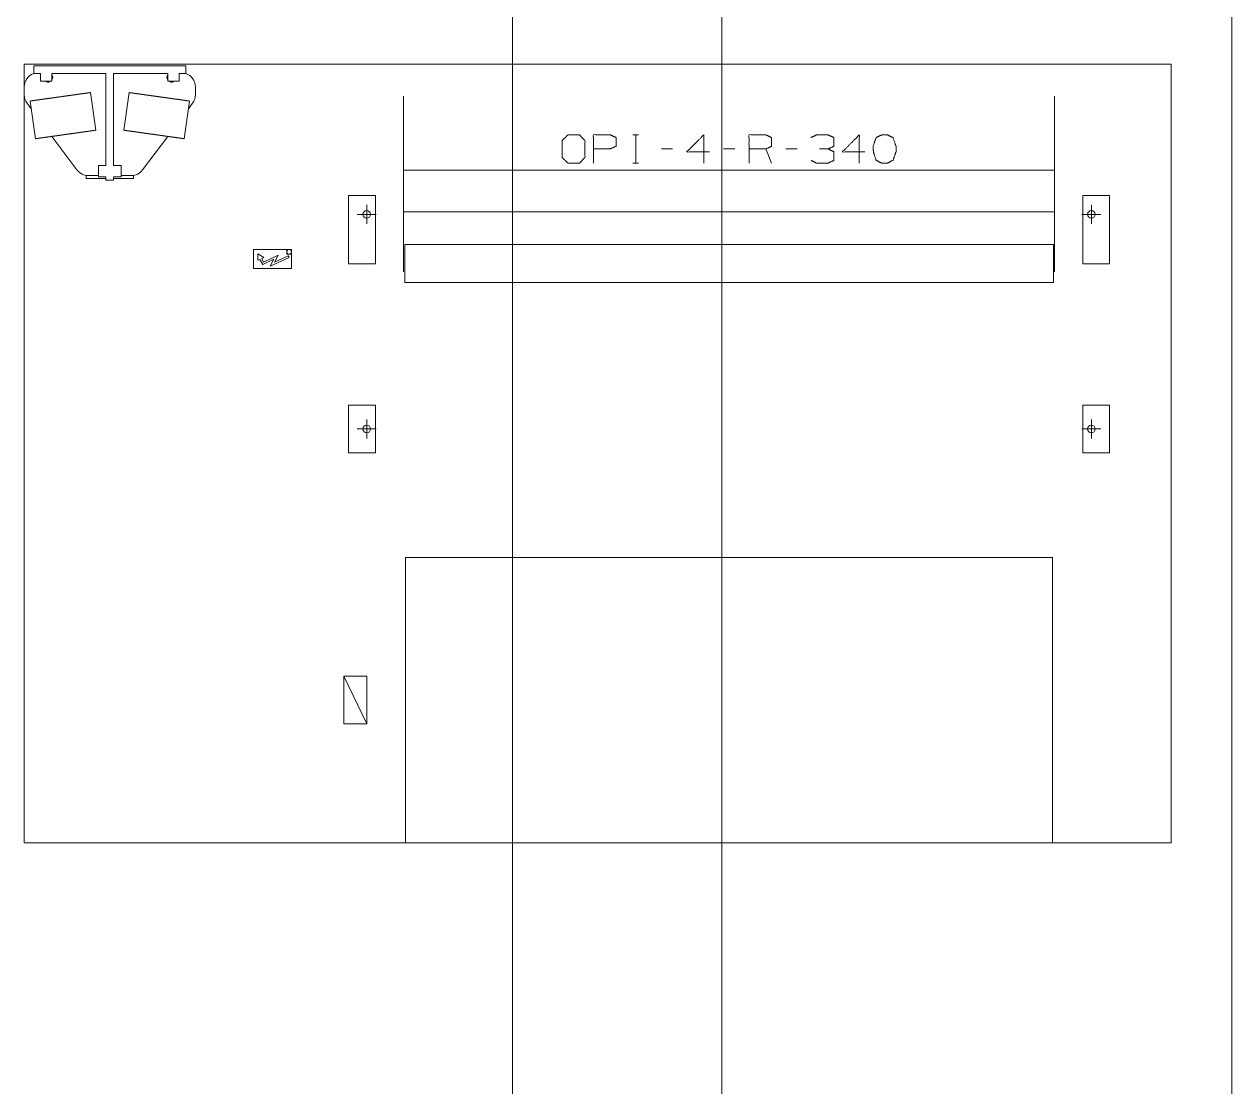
# Model space of a CAD drawing. Header units: millimetres. Extents: x 3056 to 110866, y 16649 to 58349.
# Drawn here: x 84540 to 90886, y 38066 to 43652 of the extents above; entities that cross this region are included whole.
import ezdxf

# ---------------------------------------------------------------- set-up
doc = ezdxf.new("R2010")
doc.units = ezdxf.units.MM
doc.layers.add('1', color=7, linetype='Continuous', true_color=0xffffff)

msp = doc.modelspace()

# ---------------------------------------------------------------- linework, layer by layer
at = {"layer": '1', "color": 143, "linetype": 'Continuous', "lineweight": 13}
for p, q in [((88206.5, 17870.4), (88206.5, 55873.3)), ((87106.5, 52903.3), (87106.5, 17870.4)), ((90886.5, 27999.3), (90886.5, 47349.3))]:
    msp.add_line(p, q, dxfattribs=at)
at = {"layer": '1', "color": 9, "linetype": 'Continuous', "lineweight": 13}
msp.add_line((90886.5, 27999.3), (90886.5, 47349.3), dxfattribs=at)
at = {"layer": '1', "color": 4, "linetype": 'Continuous', "lineweight": 13}
for p, q in [((84540.5, 39349.3), (84540.5, 43442.3)), ((84540.5, 39349.3), (84540.5, 43442.3)), ((84540.5, 43442.3), (90568.5, 43442.3)), ((84540.5, 43442.3), (90568.5, 43442.3)), ((85390.5, 43432.3), (84590.5, 43432.3)), ((84590.5, 43432.3), (84590.5, 43392.3)), ((85390.5, 43432.3), (85390.5, 43392.3)), ((90568.5, 43442.3), (90568.5, 39349.3)), ((90568.5, 43442.3), (90568.5, 39349.3)), ((84590.5, 43392.3), (84625.5, 43392.3)), ((84625.5, 43392.3), (84625.5, 43352.3)), ((84685.5, 43352.3), (84625.5, 43352.3)), ((84685.5, 43392.3), (84970.5, 43392.3)), ((84685.5, 43392.3), (84685.5, 43352.3)), ((84970.5, 43392.3), (84970.5, 42909.3)), ((85010.5, 43392.3), (85010.5, 42909.3)), ((85010.5, 43392.3), (85295.5, 43392.3)), ((85295.5, 43392.3), (85295.5, 43352.3)), ((85355.5, 43352.3), (85295.5, 43352.3)), ((85355.5, 43392.3), (85390.5, 43392.3)), ((85355.5, 43392.3), (85355.5, 43352.3)), ((84916.6, 43094.5), (84888.7, 43292.6)), ((85092.2, 43292.6), (85064.4, 43094.5)), ((85440.5, 43322.3), (85440.5, 43281.3)), ((84555.5, 43236.3), (84577.7, 43206.7)), ((84571.9, 43248.1), (84599.7, 43050)), ((85381.3, 43050), (85409.1, 43248.1)), ((85403.3, 43206.7), (85425.5, 43236.3)), ((84686.1, 43062.1), (84818, 42886.3)), ((85163, 42886.3), (85294.9, 43062.1)), ((87739.3, 43070), (87769, 43070)), ((87754.9, 43070), (87754.9, 42921.5)), ((87948.1, 42996.5), (87888.7, 42996.5)), ((88274.9, 42996.5), (88215.6, 42996.5)), ((88468.1, 42921.5), (88438.4, 42996.5)), ((88601.8, 42996.5), (88542.4, 42996.5)), ((84930.5, 42909.3), (84930.5, 42849.3)), ((84970.5, 42909.3), (84930.5, 42909.3)), ((85010.5, 42909.3), (85050.5, 42909.3)), ((85050.5, 42909.3), (85050.5, 42849.3)), ((87739.3, 42921.5), (87769, 42921.5)), ((84865.5, 42857.3), (84865.5, 42841.3)), ((84865.5, 42841.3), (84970.5, 42841.3)), ((84930.5, 42856.3), (84878, 42856.3)), ((84970.5, 42849.3), (84930.5, 42849.3)), ((84970.5, 42849.3), (84970.5, 42831.3)), ((85010.5, 42849.3), (85050.5, 42849.3)), ((85010.5, 42849.3), (85010.5, 42831.3)), ((85010.5, 42841.3), (85115.5, 42841.3)), ((85103, 42856.3), (85050.5, 42856.3)), ((85115.5, 42857.3), (85115.5, 42841.3)), ((89954.5, 42884), (86534.5, 42884)), ((85010.5, 42831.3), (84970.5, 42831.3)), ((86245.5, 42752.3), (86386, 42752.3)), ((86245.5, 42392.3), (86245.5, 42752.3)), ((86386, 42752.3), (86386, 42392.3)), ((90103, 42752.3), (90243, 42752.3)), ((90103, 42392.3), (90103, 42752.3)), ((90243, 42752.3), (90243, 42392.3)), ((86290.5, 42652.3), (86390.5, 42652.3)), ((86340.5, 42702.3), (86340.5, 42602.3)), ((86534.5, 42664.9), (89954.5, 42664.9)), ((90098.5, 42652.3), (90198.5, 42652.3)), ((90148.5, 42702.3), (90148.5, 42602.3)), ((85745.5, 42467.3), (85945.5, 42467.3)), ((85745.5, 42367.3), (85745.5, 42467.3)), ((85920.5, 42442.3), (85920.5, 42467.3)), ((85945.5, 42467.3), (85945.5, 42367.3)), ((86540.5, 42294.3), (86540.5, 42494.3)), ((86540.5, 42494.3), (89948.5, 42494.3)), ((89948.5, 42494.3), (89948.5, 42294.3)), ((85799.6, 42425.1), (85768.9, 42444.3)), ((85768.9, 42410.8), (85768.9, 42444.3)), ((85768.9, 42410.8), (85779.5, 42415.8)), ((85794.8, 42389), (85779.5, 42415.8)), ((85788.6, 42420), (85799.6, 42425.1)), ((85798.9, 42401.9), (85788.6, 42420)), ((85852.9, 42416.2), (85794.8, 42389)), ((85798.9, 42401.9), (85875.8, 42438)), ((85932.3, 42425.9), (85833.5, 42379.6)), ((85833.5, 42379.6), (85852.9, 42416.2)), ((85856.4, 42401.4), (85875.8, 42438)), ((85927.6, 42434.8), (85856.4, 42401.4)), ((85945.5, 42442.3), (85920.5, 42442.3)), ((85932.3, 42425.9), (85927.6, 42434.8)), ((86386, 42392.3), (86245.5, 42392.3)), ((90243, 42392.3), (90103, 42392.3)), ((85945.5, 42367.3), (85745.5, 42367.3)), ((89948.5, 42294.3), (86540.5, 42294.3)), ((86245.5, 41399.3), (86245.5, 41649.3)), ((86245.5, 41649.3), (86386, 41649.3)), ((86386, 41649.3), (86386, 41399.3)), ((90103, 41399.3), (90103, 41649.3)), ((90103, 41649.3), (90243, 41649.3)), ((90243, 41649.3), (90243, 41399.3)), ((86340.5, 41574.3), (86340.5, 41474.3)), ((90148.5, 41574.3), (90148.5, 41474.3)), ((86290.5, 41524.3), (86390.5, 41524.3)), ((90098.5, 41524.3), (90198.5, 41524.3)), ((86386, 41399.3), (86245.5, 41399.3)), ((90243, 41399.3), (90103, 41399.3)), ((89944.5, 40849.3), (86544.5, 40849.3)), ((86220.5, 40224.3), (86340.5, 40224.3)), ((86220.5, 40224.3), (86340.5, 39974.3)), ((86220.5, 39974.3), (86220.5, 40224.3)), ((86340.5, 40224.3), (86340.5, 39974.3)), ((86340.5, 39974.3), (86220.5, 39974.3)), ((90568.5, 39349.3), (84540.5, 39349.3)), ((90568.5, 39349.3), (84540.5, 39349.3))]:
    msp.add_line(p, q, dxfattribs=at)
for centre, radius in [((86340.5, 42652.3), 20), ((90148.5, 42652.3), 20), ((85933, 42454.8), 12.5), ((86340.5, 41524.3), 20), ((90148.5, 41524.3), 20)]:
    msp.add_circle(centre, radius, dxfattribs=at)
for centre, radius, start, end in [((84615.5, 43322.3), 75, 109.47234, 180), ((84665.5, 43372.3), 25, 233.12812, 270), ((84665.5, 43372.3), 25, 270, 306.87188), ((84665.5, 43372.3), 25, 323.13375, 36.87188), ((85315.5, 43372.3), 25, 143.12812, 216.86625), ((85315.5, 43372.3), 25, 233.12812, 270), ((85315.5, 43372.3), 25, 270, 306.87188), ((85365.5, 43322.3), 75, 0, 70.52766), ((84615.5, 43281.3), 75, 180, 216.8699), ((85365.5, 43281.3), 75, 323.1301, 0), ((84878, 42931.3), 75, 216.8699, 270), ((85103, 42931.3), 75, 270, 323.1301)]:
    msp.add_arc(centre, radius, start, end, dxfattribs=at)
for points, knots in [([(84888.7, 43292.6), (84888.7, 43292.6), (84888.6, 43292.6), (84888.5, 43292.6), (84888.1, 43292.5), (84887.8, 43292.5), (84887.5, 43292.4), (84887.1, 43292.4), (84886.7, 43292.3), (84886.2, 43292.2), (84885.7, 43292.2), (84885.1, 43292.1), (84884.5, 43292), (84883.8, 43291.9), (84882.3, 43291.7), (84880.6, 43291.5), (84878.7, 43291.2), (84876.7, 43290.9), (84874.4, 43290.6), (84873.2, 43290.4), (84872, 43290.2), (84869.4, 43289.9), (84866.6, 43289.5), (84863.6, 43289.1), (84862, 43288.8), (84860.4, 43288.6), (84857.1, 43288.2), (84855.4, 43287.9), (84851.9, 43287.4), (84850, 43287.2), (84846.3, 43286.6), (84844.3, 43286.3), (84840.3, 43285.8), (84838.3, 43285.5), (84834.1, 43284.9), (84829.7, 43284.3), (84825.2, 43283.7), (84823, 43283.3), (84820.7, 43283), (84816, 43282.4), (84811.1, 43281.7), (84808.7, 43281.3), (84803.7, 43280.6), (84798.7, 43279.9), (84793.5, 43279.2), (84790.9, 43278.8), (84785.7, 43278.1), (84783, 43277.7), (84780.3, 43277.4), (84777.6, 43277), (84774.9, 43276.6), (84769.5, 43275.8), (84764, 43275.1), (84761.2, 43274.7), (84755.6, 43273.9), (84752.8, 43273.5), (84750, 43273.1), (84744.4, 43272.3), (84741.6, 43271.9), (84735.9, 43271.1), (84730.3, 43270.3), (84727.5, 43269.9), (84724.6, 43269.5), (84719, 43268.7), (84716.2, 43268.3), (84710.6, 43267.6), (84705, 43266.8), (84702.2, 43266.4), (84696.6, 43265.6), (84693.9, 43265.2), (84691.1, 43264.8), (84685.7, 43264.1), (84683, 43263.7), (84677.6, 43262.9), (84674.9, 43262.5), (84672.3, 43262.2), (84667.1, 43261.4), (84664.5, 43261.1), (84661.9, 43260.7), (84659.4, 43260.4), (84656.9, 43260), (84651.9, 43259.3), (84647, 43258.6), (84642.3, 43258), (84637.6, 43257.3), (84633.1, 43256.7), (84628.7, 43256.1), (84626.5, 43255.7), (84624.4, 43255.4), (84622.3, 43255.2), (84618.3, 43254.6), (84616.3, 43254.3), (84612.4, 43253.8), (84610.6, 43253.5), (84606.9, 43253), (84605.2, 43252.7), (84601.8, 43252.3), (84600.1, 43252), (84598.6, 43251.8), (84597, 43251.6), (84594, 43251.2), (84592.6, 43251), (84591.2, 43250.8), (84589.9, 43250.6), (84588.6, 43250.4), (84586.2, 43250.1), (84583.9, 43249.8), (84581.8, 43249.5), (84580, 43249.2), (84579.1, 43249.1), (84578.3, 43249), (84577.5, 43248.9), (84576.1, 43248.7), (84575.5, 43248.6), (84574.9, 43248.5), (84574.4, 43248.4), (84573.9, 43248.3), (84573.5, 43248.3), (84573.1, 43248.2), (84572.8, 43248.2), (84572.5, 43248.2), (84572.3, 43248.1), (84572.1, 43248.1), (84572, 43248.1), (84571.9, 43248.1), (84571.9, 43248.1)], [0, 0, 0.000167, 0.000317, 0.000802, 0.002071, 0.002872, 0.003991, 0.005094, 0.00653, 0.007949, 0.009686, 0.011438, 0.013493, 0.01553, 0.020256, 0.0256, 0.031528, 0.038074, 0.045188, 0.049046, 0.052902, 0.061169, 0.070002, 0.079387, 0.08433, 0.08929, 0.099743, 0.105204, 0.116408, 0.122136, 0.134059, 0.140255, 0.152879, 0.159291, 0.172584, 0.186276, 0.200371, 0.207602, 0.214848, 0.229694, 0.244874, 0.252622, 0.268286, 0.28425, 0.300481, 0.308663, 0.325279, 0.333695, 0.342111, 0.350628, 0.359144, 0.376361, 0.393728, 0.402479, 0.420045, 0.428845, 0.437697, 0.455447, 0.464331, 0.482166, 0.5, 0.508933, 0.517852, 0.53567, 0.544569, 0.562304, 0.579971, 0.588789, 0.606289, 0.614972, 0.623656, 0.640872, 0.649389, 0.666322, 0.674738, 0.683037, 0.699536, 0.707718, 0.715767, 0.723816, 0.731715, 0.747378, 0.762742, 0.777753, 0.792399, 0.806694, 0.820586, 0.827434, 0.834079, 0.840709, 0.853567, 0.859763, 0.871919, 0.877881, 0.889319, 0.894797, 0.905501, 0.91071, 0.915671, 0.92063, 0.930015, 0.934424, 0.938849, 0.942974, 0.947114, 0.95483, 0.961944, 0.968473, 0.974418, 0.97709, 0.979744, 0.982115, 0.986525, 0.988578, 0.990315, 0.992068, 0.993488, 0.994924, 0.996025, 0.997144, 0.99793, 0.998731, 0.999215, 0.999683, 0.99985, 1, 1]), ([(85409.1, 43248.1), (85409, 43248.1), (85409, 43248.1), (85408.8, 43248.1), (85408.4, 43248.2), (85408.2, 43248.2), (85407.8, 43248.2), (85407.5, 43248.3), (85407, 43248.3), (85406.6, 43248.4), (85406, 43248.5), (85405.5, 43248.6), (85404.8, 43248.7), (85404.2, 43248.8), (85402.7, 43249), (85401.8, 43249.1), (85400, 43249.3), (85399.1, 43249.5), (85397, 43249.8), (85394.8, 43250.1), (85392.3, 43250.4), (85391, 43250.6), (85389.7, 43250.8), (85388.3, 43251), (85386.9, 43251.2), (85383.9, 43251.6), (85382.4, 43251.8), (85380.8, 43252), (85379.1, 43252.3), (85375.8, 43252.7), (85374, 43253), (85370.4, 43253.5), (85368.5, 43253.8), (85364.7, 43254.3), (85362.7, 43254.6), (85358.6, 43255.2), (85356.5, 43255.4), (85354.4, 43255.7), (85352.2, 43256.1), (85347.8, 43256.7), (85343.3, 43257.3), (85338.7, 43258), (85333.9, 43258.6), (85329, 43259.3), (85326.6, 43259.7), (85321.6, 43260.4), (85319, 43260.7), (85316.5, 43261.1), (85313.9, 43261.4), (85308.6, 43262.2), (85306, 43262.5), (85303.4, 43262.9), (85298, 43263.7), (85295.3, 43264.1), (85289.8, 43264.8), (85287.1, 43265.2), (85284.3, 43265.6), (85278.8, 43266.4), (85276, 43266.8), (85270.4, 43267.6), (85264.8, 43268.3), (85262, 43268.7), (85256.3, 43269.5), (85253.5, 43269.9), (85250.6, 43270.3), (85245, 43271.1), (85239.3, 43271.9), (85236.5, 43272.3), (85230.9, 43273.1), (85228.1, 43273.5), (85225.3, 43273.9), (85219.7, 43274.7), (85217, 43275.1), (85211.5, 43275.8), (85206, 43276.6), (85203.3, 43277), (85200.6, 43277.4), (85197.9, 43277.7), (85195.3, 43278.1), (85190, 43278.8), (85187.4, 43279.2), (85182.3, 43279.9), (85177.2, 43280.6), (85172.3, 43281.3), (85169.8, 43281.7), (85165, 43282.4), (85160.3, 43283), (85158, 43283.3), (85155.7, 43283.7), (85151.2, 43284.3), (85146.9, 43284.9), (85142.7, 43285.5), (85140.6, 43285.8), (85136.6, 43286.3), (85134.7, 43286.6), (85130.9, 43287.2), (85129.1, 43287.4), (85125.5, 43287.9), (85122.2, 43288.4), (85120.5, 43288.6), (85118.9, 43288.8), (85117.4, 43289.1), (85114.4, 43289.5), (85111.6, 43289.9), (85109, 43290.2), (85107.7, 43290.4), (85106.5, 43290.6), (85104.3, 43290.9), (85102.2, 43291.2), (85100.3, 43291.5), (85098.6, 43291.7), (85097.1, 43291.9), (85096.5, 43292), (85095.8, 43292.1), (85095.3, 43292.2), (85094.7, 43292.2), (85094.3, 43292.3), (85093.8, 43292.4), (85093.5, 43292.4), (85093.1, 43292.5), (85092.9, 43292.5), (85092.5, 43292.6), (85092.3, 43292.6), (85092.3, 43292.6), (85092.2, 43292.6)], [0, 0, 0.00015, 0.000317, 0.000785, 0.002053, 0.002856, 0.003975, 0.005076, 0.006512, 0.007932, 0.009685, 0.011422, 0.013475, 0.01553, 0.02024, 0.02291, 0.028555, 0.031511, 0.038056, 0.04517, 0.052885, 0.05701, 0.061151, 0.065576, 0.069985, 0.07937, 0.084329, 0.089289, 0.094499, 0.105203, 0.110664, 0.122119, 0.128081, 0.140237, 0.146433, 0.159291, 0.165921, 0.172566, 0.179414, 0.193306, 0.207585, 0.222247, 0.237258, 0.252605, 0.260369, 0.276184, 0.284233, 0.292282, 0.300464, 0.316963, 0.325262, 0.333678, 0.350611, 0.359128, 0.376344, 0.385028, 0.393711, 0.411211, 0.420029, 0.437696, 0.455431, 0.46433, 0.482148, 0.491066, 0.5, 0.517834, 0.535668, 0.544553, 0.562287, 0.571155, 0.579955, 0.597521, 0.606272, 0.623639, 0.640856, 0.649372, 0.657889, 0.666304, 0.674721, 0.691337, 0.699519, 0.71575, 0.731714, 0.747378, 0.755126, 0.770306, 0.785151, 0.792398, 0.799629, 0.813723, 0.827416, 0.840709, 0.847121, 0.859745, 0.865941, 0.877863, 0.883592, 0.89478, 0.905484, 0.910694, 0.915653, 0.920613, 0.929998, 0.938831, 0.947098, 0.950954, 0.954812, 0.961926, 0.968472, 0.9744, 0.979744, 0.984454, 0.986507, 0.988562, 0.990298, 0.992051, 0.99347, 0.994906, 0.996009, 0.997128, 0.997929, 0.999198, 0.999667, 0.999833, 1, 1]), ([(86534.5, 43274.5), (86534.5, 43274.4), (86534.5, 43274.1), (86534.5, 43273.8), (86534.5, 43273.2), (86534.5, 43272.4), (86534.5, 43271.4), (86534.5, 43270.2), (86534.5, 43268.7), (86534.5, 43267.1), (86534.5, 43265.3), (86534.5, 43263.3), (86534.5, 43261.1), (86534.5, 43258.6), (86534.5, 43256), (86534.5, 43253.2), (86534.5, 43250.2), (86534.5, 43247), (86534.5, 43243.6), (86534.5, 43240), (86534.5, 43236.2), (86534.5, 43232.3), (86534.5, 43228.1), (86534.5, 43223.8), (86534.5, 43219.3), (86534.5, 43214.6), (86534.5, 43209.7), (86534.5, 43204.6), (86534.5, 43199.4), (86534.5, 43194), (86534.5, 43188.4), (86534.5, 43182.7), (86534.5, 43176.8), (86534.5, 43170.7), (86534.5, 43164.5), (86534.5, 43158.1), (86534.5, 43151.5), (86534.5, 43144.8), (86534.5, 43141.4), (86534.5, 43134.5), (86534.5, 43127.4), (86534.5, 43120.2), (86534.5, 43112.8), (86534.5, 43105.3), (86534.5, 43097.7), (86534.5, 43089.9), (86534.5, 43082), (86534.5, 43078), (86534.5, 43069.9), (86534.5, 43061.7), (86534.5, 43053.4), (86534.5, 43045), (86534.5, 43040.7), (86534.5, 43032.1), (86534.5, 43023.4), (86534.5, 43014.6), (86534.5, 43005.7), (86534.5, 42996.7), (86534.5, 42987.7), (86534.5, 42978.5), (86534.5, 42969.2), (86534.5, 42959.9), (86534.5, 42950.5), (86534.5, 42941), (86534.5, 42936.2), (86534.5, 42926.7), (86534.5, 42917), (86534.5, 42907.3), (86534.5, 42897.6), (86534.5, 42887.7), (86534.5, 42877.9), (86534.5, 42868), (86534.5, 42858.1), (86534.5, 42848.1), (86534.5, 42838.1), (86534.5, 42833.1), (86534.5, 42823.1), (86534.5, 42813), (86534.5, 42802.9), (86534.5, 42792.9), (86534.5, 42782.8), (86534.5, 42772.7), (86534.5, 42762.6), (86534.5, 42752.5), (86534.5, 42742.4), (86534.5, 42732.4), (86534.5, 42722.3), (86534.5, 42712.3), (86534.5, 42702.3), (86534.5, 42692.3), (86534.5, 42682.4), (86534.5, 42672.5), (86534.5, 42662.6), (86534.5, 42652.8), (86534.5, 42643), (86534.5, 42633.3), (86534.5, 42623.7), (86534.5, 42614.1), (86534.5, 42604.6), (86534.5, 42595.1), (86534.5, 42585.7), (86534.5, 42576.4), (86534.5, 42567.2), (86534.5, 42562.6), (86534.5, 42553.5), (86534.5, 42544.5), (86534.5, 42535.6), (86534.5, 42526.8), (86534.5, 42518.1), (86534.5, 42509.5), (86534.5, 42501), (86534.5, 42492.6), (86534.5, 42484.3), (86534.5, 42476.1), (86534.5, 42468.1), (86534.5, 42460.2), (86534.5, 42452.4), (86534.5, 42444.7), (86534.5, 42437.2), (86534.5, 42429.8), (86534.5, 42422.6), (86534.5, 42415.5), (86534.5, 42408.6), (86534.5, 42401.8), (86534.5, 42395.1), (86534.5, 42388.6), (86534.5, 42382.3), (86534.5, 42376.1), (86534.5, 42370.1), (86534.5, 42364.2), (86534.5, 42358.5), (86534.5, 42353), (86534.5, 42350.3)], [0, 0, 0.000109, 0.000441, 0.000716, 0.001377, 0.002256, 0.003358, 0.004678, 0.006215, 0.00797, 0.009943, 0.012133, 0.014538, 0.017157, 0.019989, 0.023032, 0.02629, 0.029754, 0.03343, 0.037309, 0.041395, 0.045686, 0.050175, 0.054868, 0.059758, 0.064842, 0.070121, 0.075592, 0.081255, 0.087104, 0.093136, 0.099352, 0.105747, 0.112321, 0.119068, 0.125988, 0.133077, 0.140331, 0.143999, 0.151497, 0.159155, 0.166968, 0.174935, 0.183049, 0.191308, 0.199711, 0.208254, 0.212594, 0.221337, 0.230212, 0.23921, 0.248335, 0.252927, 0.262228, 0.271644, 0.281169, 0.2908, 0.300531, 0.310362, 0.320288, 0.330302, 0.340403, 0.350583, 0.360844, 0.366012, 0.376378, 0.386813, 0.397309, 0.407867, 0.418477, 0.429136, 0.439843, 0.45059, 0.461375, 0.472191, 0.477605, 0.488464, 0.499343, 0.510239, 0.521147, 0.532063, 0.542982, 0.553901, 0.564815, 0.57572, 0.58661, 0.597484, 0.608331, 0.619153, 0.62994, 0.640693, 0.651406, 0.662074, 0.672692, 0.683256, 0.693763, 0.704207, 0.714585, 0.724894, 0.735126, 0.745278, 0.75535, 0.76533, 0.770277, 0.78012, 0.789868, 0.799513, 0.809053, 0.81848, 0.827799, 0.837, 0.846079, 0.855034, 0.863863, 0.872558, 0.881121, 0.88954, 0.897823, 0.905956, 0.913944, 0.921777, 0.929458, 0.936979, 0.944339, 0.951534, 0.958562, 0.965419, 0.972104, 0.978614, 0.984947, 0.991096, 0.997063, 1, 1]), ([(89954.5, 42774.5), (89954.5, 42784.7), (89954.5, 42794.9), (89954.5, 42805.1), (89954.5, 42815.2), (89954.5, 42825.4), (89954.5, 42835.5), (89954.5, 42845.7), (89954.5, 42855.7), (89954.5, 42865.8), (89954.5, 42875.8), (89954.5, 42885.8), (89954.5, 42895.7), (89954.5, 42905.5), (89954.5, 42915.4), (89954.5, 42925.1), (89954.5, 42930), (89954.5, 42939.6), (89954.5, 42949.2), (89954.5, 42958.7), (89954.5, 42968.2), (89954.5, 42977.5), (89954.5, 42982.2), (89954.5, 42991.4), (89954.5, 43000.6), (89954.5, 43009.6), (89954.5, 43018.6), (89954.5, 43027.4), (89954.5, 43036.2), (89954.5, 43044.8), (89954.5, 43053.3), (89954.5, 43061.7), (89954.5, 43070), (89954.5, 43078.2), (89954.5, 43086.2), (89954.5, 43094.1), (89954.5, 43101.9), (89954.5, 43109.6), (89954.5, 43117.1), (89954.5, 43124.4), (89954.5, 43131.6), (89954.5, 43135.2), (89954.5, 43142.2), (89954.5, 43149), (89954.5, 43155.7), (89954.5, 43162.2), (89954.5, 43168.5), (89954.5, 43174.7), (89954.5, 43180.8), (89954.5, 43186.6), (89954.5, 43192.3), (89954.5, 43197.8), (89954.5, 43203.2), (89954.5, 43208.3), (89954.5, 43213.3), (89954.5, 43218.1), (89954.5, 43222.7), (89954.5, 43227.1), (89954.5, 43231.4), (89954.5, 43235.4), (89954.5, 43239.3), (89954.5, 43242.9), (89954.5, 43246.4), (89954.5, 43249.7), (89954.5, 43252.8), (89954.5, 43255.6), (89954.5, 43257), (89954.5, 43259.6), (89954.5, 43262), (89954.5, 43264.1), (89954.5, 43266.1), (89954.5, 43267.8), (89954.5, 43269.4), (89954.5, 43270.1), (89954.5, 43271.3), (89954.5, 43272.4), (89954.5, 43273.2), (89954.5, 43273.8), (89954.5, 43274.2), (89954.5, 43274.4), (89954.5, 43274.5)], [0, 0, 0.020399, 0.040788, 0.061161, 0.081508, 0.101822, 0.122095, 0.142314, 0.162476, 0.182568, 0.202587, 0.22252, 0.242359, 0.262102, 0.281734, 0.301245, 0.310939, 0.330259, 0.349446, 0.368486, 0.387372, 0.406094, 0.415413, 0.433886, 0.452174, 0.470271, 0.488178, 0.505879, 0.523368, 0.54064, 0.55769, 0.574507, 0.59108, 0.60741, 0.623492, 0.639309, 0.654861, 0.670143, 0.68514, 0.699856, 0.714281, 0.721346, 0.735321, 0.748995, 0.762351, 0.775389, 0.788111, 0.800498, 0.812558, 0.824274, 0.835651, 0.846679, 0.857358, 0.867676, 0.877635, 0.887229, 0.896452, 0.9053, 0.913777, 0.921868, 0.929578, 0.936902, 0.943834, 0.950375, 0.956518, 0.962265, 0.965043, 0.970187, 0.974928, 0.979267, 0.983194, 0.986713, 0.989824, 0.991168, 0.993661, 0.99574, 0.997402, 0.998651, 0.999481, 0.999794, 1, 1]), ([(84916.6, 43094.5), (84916.5, 43094.5), (84916.5, 43094.5), (84916.2, 43094.5), (84915.9, 43094.4), (84915.7, 43094.4), (84915.3, 43094.4), (84915, 43094.3), (84914.5, 43094.2), (84914.1, 43094.2), (84913.5, 43094.1), (84912.9, 43094), (84912.3, 43093.9), (84911.7, 43093.9), (84910.2, 43093.6), (84908.5, 43093.4), (84906.6, 43093.1), (84904.5, 43092.8), (84902.3, 43092.5), (84901, 43092.4), (84898.5, 43092), (84897.2, 43091.8), (84895.8, 43091.6), (84894.4, 43091.4), (84891.4, 43091), (84889.9, 43090.8), (84888.3, 43090.6), (84885, 43090.1), (84883.2, 43089.9), (84879.7, 43089.4), (84877.9, 43089.1), (84874.1, 43088.6), (84872.1, 43088.3), (84868.1, 43087.7), (84864, 43087.2), (84861.9, 43086.9), (84857.5, 43086.2), (84853.1, 43085.6), (84848.5, 43085), (84843.8, 43084.3), (84839, 43083.6), (84836.5, 43083.3), (84831.6, 43082.6), (84826.5, 43081.9), (84821.4, 43081.2), (84818.8, 43080.8), (84813.5, 43080.1), (84810.8, 43079.7), (84808.2, 43079.3), (84805.5, 43078.9), (84802.8, 43078.5), (84797.3, 43077.8), (84791.8, 43077), (84789, 43076.6), (84783.5, 43075.8), (84777.9, 43075), (84775.1, 43074.7), (84769.4, 43073.9), (84763.8, 43073.1), (84758.1, 43072.3), (84755.3, 43071.9), (84752.5, 43071.5), (84746.8, 43070.7), (84744, 43070.3), (84741.2, 43069.9), (84735.6, 43069.1), (84730, 43068.3), (84727.2, 43067.9), (84724.4, 43067.5), (84718.9, 43066.8), (84713.5, 43066), (84710.8, 43065.6), (84705.4, 43064.9), (84702.8, 43064.5), (84700.1, 43064.1), (84694.9, 43063.4), (84692.3, 43063), (84689.8, 43062.7), (84687.2, 43062.3), (84684.7, 43062), (84679.7, 43061.3), (84677.3, 43060.9), (84674.9, 43060.6), (84670.1, 43059.9), (84667.8, 43059.6), (84663.2, 43058.9), (84660.9, 43058.6), (84656.5, 43058), (84654.4, 43057.7), (84652.3, 43057.4), (84650.2, 43057.1), (84646.1, 43056.5), (84644.1, 43056.3), (84640.3, 43055.7), (84638.4, 43055.4), (84634.8, 43054.9), (84633, 43054.7), (84629.6, 43054.2), (84628, 43054), (84626.4, 43053.8), (84624.8, 43053.5), (84621.9, 43053.1), (84620.5, 43052.9), (84619.1, 43052.7), (84617.8, 43052.5), (84616.4, 43052.4), (84614, 43052), (84612.9, 43051.9), (84610.7, 43051.6), (84609.7, 43051.4), (84607.8, 43051.1), (84606.9, 43051), (84606.1, 43050.9), (84604.6, 43050.7), (84604, 43050.6), (84603.3, 43050.5), (84602.8, 43050.4), (84602.2, 43050.4), (84601.3, 43050.2), (84600.9, 43050.2), (84600.6, 43050.1), (84600.3, 43050.1), (84600.1, 43050.1), (84599.9, 43050), (84599.8, 43050), (84599.7, 43050), (84599.7, 43050)], [0, 0, 0.000167, 0.000317, 0.001285, 0.002071, 0.002872, 0.003975, 0.005094, 0.00653, 0.007949, 0.009685, 0.011438, 0.013476, 0.01553, 0.020256, 0.0256, 0.031528, 0.038074, 0.045188, 0.049044, 0.057027, 0.061168, 0.065577, 0.070002, 0.079387, 0.08433, 0.08929, 0.099743, 0.105204, 0.116408, 0.122136, 0.134059, 0.140255, 0.152879, 0.165938, 0.172567, 0.186276, 0.200371, 0.214848, 0.229678, 0.244874, 0.252622, 0.268286, 0.284249, 0.300481, 0.308663, 0.325279, 0.333695, 0.342111, 0.350628, 0.359144, 0.376345, 0.393728, 0.402479, 0.420045, 0.437696, 0.446563, 0.464331, 0.482166, 0.5, 0.508933, 0.517852, 0.53567, 0.544569, 0.553454, 0.571155, 0.588788, 0.597539, 0.606289, 0.623655, 0.640872, 0.649389, 0.666322, 0.674738, 0.683037, 0.699536, 0.707718, 0.715767, 0.723816, 0.731715, 0.747378, 0.755144, 0.762724, 0.777737, 0.785168, 0.799646, 0.806693, 0.820586, 0.827434, 0.834079, 0.840709, 0.85355, 0.859763, 0.871919, 0.877881, 0.889319, 0.894797, 0.905501, 0.91071, 0.915671, 0.92063, 0.930015, 0.934424, 0.938849, 0.942974, 0.947114, 0.954813, 0.958387, 0.965217, 0.968473, 0.974418, 0.97709, 0.979744, 0.98447, 0.986524, 0.988578, 0.990315, 0.992068, 0.994908, 0.996025, 0.997144, 0.99793, 0.998731, 0.999215, 0.999683, 0.99985, 1, 1]), ([(85381.3, 43050), (85381.2, 43050), (85381.2, 43050), (85381, 43050), (85380.9, 43050.1), (85380.6, 43050.1), (85380.4, 43050.1), (85380, 43050.2), (85379.6, 43050.2), (85379.2, 43050.3), (85378.7, 43050.4), (85378.2, 43050.4), (85377.6, 43050.5), (85377, 43050.6), (85376.3, 43050.7), (85374.8, 43050.9), (85374, 43051), (85373.1, 43051.1), (85371.3, 43051.4), (85369.2, 43051.7), (85366.9, 43052), (85364.5, 43052.4), (85363.2, 43052.5), (85361.9, 43052.7), (85360.5, 43052.9), (85359.1, 43053.1), (85356.1, 43053.5), (85354.5, 43053.8), (85353, 43054), (85351.3, 43054.2), (85347.9, 43054.7), (85346.2, 43054.9), (85342.6, 43055.4), (85340.7, 43055.7), (85336.8, 43056.3), (85334.9, 43056.5), (85330.8, 43057.1), (85328.7, 43057.4), (85326.6, 43057.7), (85324.4, 43058), (85320, 43058.6), (85315.5, 43059.3), (85310.8, 43059.9), (85306.1, 43060.6), (85303.7, 43060.9), (85301.2, 43061.3), (85296.2, 43062), (85293.7, 43062.3), (85291.2, 43062.7), (85288.6, 43063), (85286, 43063.4), (85280.8, 43064.1), (85278.2, 43064.5), (85275.5, 43064.9), (85270.2, 43065.6), (85267.5, 43066), (85262, 43066.8), (85256.5, 43067.5), (85253.7, 43067.9), (85250.9, 43068.3), (85248.2, 43068.7), (85242.6, 43069.5), (85236.9, 43070.3), (85234.1, 43070.7), (85228.5, 43071.5), (85225.6, 43071.9), (85220, 43072.7), (85214.3, 43073.5), (85211.5, 43073.9), (85205.9, 43074.7), (85203.1, 43075), (85197.5, 43075.8), (85191.9, 43076.6), (85189.1, 43077), (85183.6, 43077.8), (85178.2, 43078.5), (85175.5, 43078.9), (85172.8, 43079.3), (85170.1, 43079.7), (85167.4, 43080.1), (85162.2, 43080.8), (85159.6, 43081.2), (85154.4, 43081.9), (85149.4, 43082.6), (85144.4, 43083.3), (85142, 43083.6), (85137.2, 43084.3), (85134.8, 43084.6), (85130.2, 43085.3), (85127.9, 43085.6), (85123.4, 43086.2), (85119.1, 43086.9), (85114.8, 43087.4), (85112.8, 43087.7), (85108.8, 43088.3), (85106.9, 43088.6), (85103.1, 43089.1), (85101.3, 43089.4), (85097.7, 43089.9), (85096, 43090.1), (85092.7, 43090.6), (85091.1, 43090.8), (85089.5, 43091), (85086.6, 43091.4), (85085.2, 43091.6), (85083.8, 43091.8), (85082.4, 43092), (85079.9, 43092.4), (85078.7, 43092.5), (85076.4, 43092.8), (85074.4, 43093.1), (85072.5, 43093.4), (85070.8, 43093.6), (85069.3, 43093.9), (85068.6, 43093.9), (85068, 43094), (85067.4, 43094.1), (85066.9, 43094.2), (85066.4, 43094.2), (85066, 43094.3), (85065.6, 43094.4), (85065.3, 43094.4), (85065, 43094.4), (85064.8, 43094.5), (85064.5, 43094.5), (85064.4, 43094.5), (85064.4, 43094.5)], [0, 0, 0.00015, 0.000317, 0.000785, 0.001269, 0.00207, 0.002856, 0.003975, 0.005076, 0.006512, 0.007932, 0.009685, 0.011422, 0.013476, 0.01553, 0.020256, 0.02291, 0.025582, 0.031527, 0.038056, 0.04517, 0.052886, 0.05701, 0.061151, 0.065576, 0.069985, 0.07937, 0.084329, 0.08929, 0.094499, 0.105203, 0.110681, 0.122119, 0.128081, 0.140237, 0.146433, 0.159291, 0.165921, 0.172566, 0.179414, 0.193307, 0.207601, 0.222247, 0.237259, 0.244856, 0.252622, 0.268285, 0.276184, 0.284233, 0.292282, 0.300464, 0.316963, 0.325262, 0.333678, 0.350611, 0.359128, 0.376345, 0.393711, 0.402461, 0.411212, 0.420029, 0.437696, 0.455431, 0.46433, 0.482148, 0.491067, 0.508917, 0.526751, 0.535669, 0.553437, 0.562304, 0.579955, 0.597521, 0.606272, 0.623639, 0.640856, 0.649372, 0.657889, 0.666305, 0.674721, 0.691337, 0.699519, 0.715751, 0.731714, 0.747378, 0.755126, 0.770306, 0.777737, 0.792399, 0.799629, 0.813724, 0.827416, 0.840709, 0.847121, 0.859745, 0.865941, 0.877864, 0.883592, 0.894796, 0.900257, 0.91071, 0.915653, 0.920613, 0.929998, 0.934423, 0.938832, 0.942973, 0.950956, 0.954812, 0.961926, 0.968472, 0.9744, 0.979744, 0.98447, 0.986507, 0.988562, 0.990315, 0.992051, 0.99347, 0.994906, 0.996009, 0.997128, 0.997929, 0.998715, 0.999683, 0.999833, 1, 1]), ([(87398.4, 42921.5), (87457.8, 42921.5), (87487.4, 42951.2), (87487.4, 43040.3), (87457.8, 43070), (87398.4, 43070), (87367.1, 43040.3), (87367.1, 42951.2), (87398.4, 42921.5)], [0, 0, 0.127134, 0.217023, 0.407717, 0.497606, 0.62474, 0.717023, 0.907717, 1, 1]), ([(87532.1, 42921.5), (87532.1, 43070), (87621.2, 43070), (87650.9, 43055.9), (87650.9, 43010.6), (87619.6, 42996.5), (87532.1, 42996.5)], [0, 0, 0.339337, 0.542945, 0.618039, 0.721627, 0.799961, 1, 1]), ([(88141.2, 42980.9), (88022.4, 42980.9), (88111.5, 43070), (88111.5, 42921.5)], [0, 0, 0.302058, 0.62243, 1, 1]), ([(88349.3, 42921.5), (88349.3, 43070), (88438.4, 43070), (88468.1, 43055.9), (88468.1, 43010.6), (88438.4, 42996.5), (88349.3, 42996.5)], [0, 0, 0.339226, 0.542766, 0.617836, 0.72139, 0.79646, 1, 1]), ([(88765.3, 42996.5), (88794.9, 43010.6), (88794.9, 43055.9), (88765.3, 43070), (88704.3, 43070), (88674.6, 43055.9)], [0, 0, 0.160396, 0.381651, 0.542047, 0.839604, 1, 1]), ([(88958.4, 42980.9), (88839.6, 42980.9), (88928.7, 43070), (88928.7, 42921.5)], [0, 0, 0.302062, 0.622443, 1, 1]), ([(89076.5, 42921.5), (89106.2, 42937.2), (89121.8, 42980.9), (89121.8, 43010.6), (89106.2, 43055.9), (89076.5, 43070), (89046.8, 43070), (89017.1, 43055.9), (89001.5, 43010.6), (89003.1, 42980.9), (89017.1, 42937.2), (89046.8, 42921.5), (89076.5, 42921.5)], [0, 0, 0.076267, 0.181893, 0.249384, 0.358358, 0.433039, 0.50053, 0.57521, 0.684177, 0.75176, 0.856242, 0.932509, 1, 1]), ([(88676.2, 42935.6), (88704.3, 42921.5), (88765.3, 42921.5), (88794.9, 42935.6), (88794.9, 42980.9), (88765.3, 42996.5), (88719.9, 42996.5)], [0, 0, 0.12608, 0.370418, 0.502127, 0.68381, 0.818317, 1, 1]), ([(89954.5, 42350.3), (89954.5, 42355.7), (89954.5, 42361.4), (89954.5, 42367.1), (89954.5, 42373.1), (89954.5, 42379.2), (89954.5, 42385.5), (89954.5, 42392), (89954.5, 42398.6), (89954.5, 42405.3), (89954.5, 42412.2), (89954.5, 42419.3), (89954.5, 42426.5), (89954.5, 42433.8), (89954.5, 42441.3), (89954.5, 42448.9), (89954.5, 42452.8), (89954.5, 42460.6), (89954.5, 42468.6), (89954.5, 42476.6), (89954.5, 42484.8), (89954.5, 42493.2), (89954.5, 42501.6), (89954.5, 42510.1), (89954.5, 42518.8), (89954.5, 42527.5), (89954.5, 42536.4), (89954.5, 42540.8), (89954.5, 42549.9), (89954.5, 42558.9), (89954.5, 42568.1), (89954.5, 42577.4), (89954.5, 42586.7), (89954.5, 42591.5), (89954.5, 42600.9), (89954.5, 42610.5), (89954.5, 42620.1), (89954.5, 42629.7), (89954.5, 42639.4), (89954.5, 42649.2), (89954.5, 42659.1), (89954.5, 42668.9), (89954.5, 42678.9), (89954.5, 42688.8), (89954.5, 42698.8), (89954.5, 42708.8), (89954.5, 42718.9), (89954.5, 42729), (89954.5, 42739.1), (89954.5, 42744.1), (89954.5, 42754.2), (89954.5, 42759.3), (89954.5, 42769.4), (89954.5, 42774.5)], [0, 0, 0.012842, 0.026096, 0.039743, 0.053789, 0.068222, 0.083036, 0.098223, 0.113785, 0.129715, 0.145994, 0.162628, 0.179599, 0.196914, 0.214559, 0.232522, 0.241659, 0.260096, 0.278833, 0.297863, 0.317185, 0.336789, 0.35666, 0.3768, 0.397196, 0.417835, 0.438717, 0.449214, 0.470439, 0.491876, 0.513525, 0.535374, 0.557416, 0.568525, 0.590835, 0.613308, 0.635942, 0.658727, 0.681648, 0.704701, 0.727878, 0.751168, 0.774557, 0.798034, 0.821604, 0.845237, 0.868938, 0.892696, 0.916497, 0.928403, 0.952254, 0.964186, 0.988062, 1, 1]), ([(86544.5, 40849.3), (86544.5, 40849.2), (86544.5, 40848.9), (86544.5, 40848.4), (86544.5, 40848), (86544.5, 40847.2), (86544.5, 40846.2), (86544.5, 40844.9), (86544.5, 40843.5), (86544.5, 40841.9), (86544.5, 40840), (86544.5, 40839.1), (86544.5, 40836.9), (86544.5, 40834.6), (86544.5, 40832), (86544.5, 40829.3), (86544.5, 40826.3), (86544.5, 40823.2), (86544.5, 40819.9), (86544.5, 40816.3), (86544.5, 40812.6), (86544.5, 40808.7), (86544.5, 40806.6), (86544.5, 40802.4), (86544.5, 40800.2), (86544.5, 40795.7), (86544.5, 40791), (86544.5, 40786.1), (86544.5, 40781.1), (86544.5, 40775.8), (86544.5, 40773.1), (86544.5, 40767.5), (86544.5, 40761.8), (86544.5, 40755.9), (86544.5, 40752.9), (86544.5, 40746.7), (86544.5, 40740.4), (86544.5, 40733.9), (86544.5, 40727.2), (86544.5, 40720.3), (86544.5, 40713.3), (86544.5, 40706.1), (86544.5, 40698.7), (86544.5, 40691.2), (86544.5, 40683.5), (86544.5, 40675.6), (86544.5, 40667.6), (86544.5, 40659.4), (86544.5, 40651.1), (86544.5, 40642.6), (86544.5, 40634), (86544.5, 40625.2), (86544.5, 40616.3), (86544.5, 40611.8), (86544.5, 40602.7), (86544.5, 40593.4), (86544.5, 40584), (86544.5, 40574.5), (86544.5, 40564.8), (86544.5, 40555), (86544.5, 40550.1), (86544.5, 40540.1), (86544.5, 40530), (86544.5, 40519.8), (86544.5, 40509.5), (86544.5, 40499.1), (86544.5, 40488.5), (86544.5, 40483.2), (86544.5, 40472.5), (86544.5, 40461.7), (86544.5, 40450.8), (86544.5, 40439.8), (86544.5, 40428.7), (86544.5, 40417.5), (86544.5, 40406.2), (86544.5, 40394.9), (86544.5, 40383.4), (86544.5, 40371.9), (86544.5, 40360.3), (86544.5, 40348.7), (86544.5, 40336.9), (86544.5, 40325.1), (86544.5, 40319.2), (86544.5, 40307.3), (86544.5, 40295.4), (86544.5, 40283.4), (86544.5, 40271.4), (86544.5, 40259.3), (86544.5, 40247.1), (86544.5, 40235), (86544.5, 40228.9), (86544.5, 40216.6), (86544.5, 40204.4), (86544.5, 40192.1), (86544.5, 40179.7), (86544.5, 40167.4), (86544.5, 40155), (86544.5, 40142.7), (86544.5, 40130.3), (86544.5, 40117.9), (86544.5, 40105.5), (86544.5, 40099.3)], [0, 0, 0.000138, 0.000547, 0.001231, 0.001707, 0.002801, 0.004166, 0.005803, 0.007712, 0.009892, 0.012344, 0.013638, 0.016496, 0.019618, 0.023012, 0.026674, 0.0306, 0.034791, 0.039247, 0.043963, 0.048944, 0.054183, 0.056931, 0.062558, 0.065437, 0.071445, 0.07771, 0.084226, 0.090992, 0.098009, 0.101639, 0.109023, 0.11665, 0.12452, 0.128517, 0.136744, 0.145207, 0.153903, 0.162832, 0.17199, 0.181374, 0.190984, 0.200812, 0.210859, 0.221122, 0.231599, 0.242285, 0.253179, 0.264277, 0.275576, 0.287073, 0.298765, 0.310646, 0.316682, 0.328846, 0.341197, 0.353724, 0.366427, 0.379307, 0.392353, 0.398918, 0.412215, 0.425673, 0.439287, 0.453052, 0.466969, 0.481031, 0.488133, 0.502406, 0.516817, 0.531355, 0.546027, 0.560819, 0.575731, 0.590763, 0.605904, 0.621151, 0.636504, 0.651956, 0.667506, 0.683141, 0.698868, 0.706749, 0.7226, 0.738521, 0.754516, 0.770578, 0.786703, 0.802885, 0.81912, 0.827262, 0.843571, 0.859922, 0.876312, 0.892738, 0.909188, 0.925666, 0.942165, 0.958679, 0.975203, 0.991734, 1, 1]), ([(89944.5, 40099.3), (89944.5, 40111.7), (89944.5, 40124.1), (89944.5, 40136.5), (89944.5, 40148.9), (89944.5, 40161.2), (89944.5, 40173.6), (89944.5, 40185.9), (89944.5, 40198.2), (89944.5, 40210.5), (89944.5, 40222.7), (89944.5, 40235), (89944.5, 40247.1), (89944.5, 40259.3), (89944.5, 40271.4), (89944.5, 40283.4), (89944.5, 40295.4), (89944.5, 40307.3), (89944.5, 40313.3), (89944.5, 40325.1), (89944.5, 40336.9), (89944.5, 40348.7), (89944.5, 40360.3), (89944.5, 40371.9), (89944.5, 40383.4), (89944.5, 40389.2), (89944.5, 40400.6), (89944.5, 40406.2), (89944.5, 40417.5), (89944.5, 40423.1), (89944.5, 40434.3), (89944.5, 40445.3), (89944.5, 40456.3), (89944.5, 40467.1), (89944.5, 40477.9), (89944.5, 40488.5), (89944.5, 40499.1), (89944.5, 40509.5), (89944.5, 40519.8), (89944.5, 40530), (89944.5, 40540.1), (89944.5, 40550.1), (89944.5, 40560), (89944.5, 40569.7), (89944.5, 40574.5), (89944.5, 40584), (89944.5, 40593.4), (89944.5, 40602.7), (89944.5, 40611.8), (89944.5, 40616.3), (89944.5, 40625.2), (89944.5, 40629.6), (89944.5, 40638.3), (89944.5, 40646.9), (89944.5, 40655.3), (89944.5, 40659.4), (89944.5, 40667.6), (89944.5, 40675.6), (89944.5, 40683.5), (89944.5, 40691.2), (89944.5, 40698.7), (89944.5, 40706.1), (89944.5, 40713.3), (89944.5, 40720.3), (89944.5, 40727.2), (89944.5, 40733.9), (89944.5, 40740.4), (89944.5, 40746.7), (89944.5, 40752.9), (89944.5, 40758.9), (89944.5, 40761.8), (89944.5, 40767.5), (89944.5, 40773.1), (89944.5, 40778.4), (89944.5, 40783.6), (89944.5, 40788.6), (89944.5, 40791), (89944.5, 40795.7), (89944.5, 40800.2), (89944.5, 40804.5), (89944.5, 40808.7), (89944.5, 40810.6), (89944.5, 40814.5), (89944.5, 40818.1), (89944.5, 40821.5), (89944.5, 40824.8), (89944.5, 40827.8), (89944.5, 40830.7), (89944.5, 40833.3), (89944.5, 40835.8), (89944.5, 40838), (89944.5, 40840), (89944.5, 40841.9), (89944.5, 40843.5), (89944.5, 40844.9), (89944.5, 40846.2), (89944.5, 40847.2), (89944.5, 40848), (89944.5, 40848.6), (89944.5, 40849), (89944.5, 40849.2), (89944.5, 40849.3)], [0, 0, 0.016531, 0.033062, 0.049583, 0.06609, 0.082578, 0.099043, 0.115482, 0.13189, 0.148262, 0.164592, 0.18088, 0.197115, 0.213297, 0.229422, 0.245484, 0.261479, 0.2774, 0.285327, 0.301132, 0.316859, 0.332494, 0.348044, 0.363496, 0.378849, 0.386497, 0.401695, 0.409237, 0.424269, 0.431755, 0.446607, 0.461339, 0.475948, 0.490422, 0.504766, 0.518969, 0.533031, 0.546948, 0.560713, 0.574327, 0.587785, 0.601082, 0.614212, 0.627177, 0.633573, 0.646276, 0.658803, 0.671154, 0.683318, 0.689354, 0.701235, 0.707081, 0.718677, 0.730075, 0.741272, 0.746821, 0.757715, 0.768401, 0.778878, 0.789141, 0.799188, 0.809016, 0.818626, 0.82801, 0.837168, 0.846097, 0.854793, 0.863256, 0.871483, 0.879473, 0.88335, 0.890977, 0.898361, 0.905498, 0.912391, 0.91903, 0.92229, 0.928555, 0.934563, 0.94032, 0.945817, 0.948438, 0.953546, 0.958397, 0.962983, 0.967304, 0.971365, 0.975157, 0.978685, 0.981941, 0.984933, 0.987656, 0.990108, 0.992288, 0.994197, 0.995834, 0.997199, 0.998293, 0.999111, 0.999658, 0.999933, 1, 1]), ([(86544.5, 40099.3), (86544.5, 40086.9), (86544.5, 40074.5), (86544.5, 40062.1), (86544.5, 40049.7), (86544.5, 40037.4), (86544.5, 40025), (86544.5, 40012.7), (86544.5, 40000.4), (86544.5, 39988.1), (86544.5, 39975.9), (86544.5, 39963.6), (86544.5, 39951.5), (86544.5, 39939.3), (86544.5, 39927.2), (86544.5, 39915.2), (86544.5, 39903.2), (86544.5, 39891.2), (86544.5, 39879.4), (86544.5, 39867.5), (86544.5, 39855.8), (86544.5, 39849.9), (86544.5, 39838.3), (86544.5, 39826.7), (86544.5, 39815.2), (86544.5, 39809.4), (86544.5, 39798), (86544.5, 39786.7), (86544.5, 39775.5), (86544.5, 39764.3), (86544.5, 39753.3), (86544.5, 39742.3), (86544.5, 39731.5), (86544.5, 39726.1), (86544.5, 39715.4), (86544.5, 39704.8), (86544.5, 39694.3), (86544.5, 39683.9), (86544.5, 39673.7), (86544.5, 39668.6), (86544.5, 39658.5), (86544.5, 39648.5), (86544.5, 39638.6), (86544.5, 39628.9), (86544.5, 39624.1), (86544.5, 39614.6), (86544.5, 39605.2), (86544.5, 39595.9), (86544.5, 39586.8), (86544.5, 39577.8), (86544.5, 39569), (86544.5, 39560.3), (86544.5, 39551.7), (86544.5, 39543.3), (86544.5, 39535.1), (86544.5, 39527), (86544.5, 39519.1), (86544.5, 39511.3), (86544.5, 39503.7), (86544.5, 39496.2), (86544.5, 39492.5), (86544.5, 39485.3), (86544.5, 39478.3), (86544.5, 39471.4), (86544.5, 39464.7), (86544.5, 39458.2), (86544.5, 39451.9), (86544.5, 39445.7), (86544.5, 39439.7), (86544.5, 39436.8), (86544.5, 39431.1), (86544.5, 39425.5), (86544.5, 39420.2), (86544.5, 39415), (86544.5, 39410), (86544.5, 39405.2), (86544.5, 39402.9), (86544.5, 39398.4), (86544.5, 39394.1), (86544.5, 39389.9), (86544.5, 39386), (86544.5, 39382.3), (86544.5, 39378.7), (86544.5, 39377.1), (86544.5, 39373.8), (86544.5, 39370.8), (86544.5, 39367.9), (86544.5, 39365.3), (86544.5, 39364), (86544.5, 39361.7), (86544.5, 39359.5), (86544.5, 39358.6), (86544.5, 39356.7), (86544.5, 39355.1), (86544.5, 39353.7), (86544.5, 39352.4), (86544.5, 39351.4), (86544.5, 39350.6), (86544.5, 39350), (86544.5, 39349.6), (86544.5, 39349.3), (86544.5, 39349.3)], [0, 0, 0.016535, 0.033066, 0.049586, 0.066093, 0.082582, 0.099046, 0.115485, 0.131893, 0.148265, 0.164595, 0.180883, 0.197118, 0.2133, 0.229425, 0.245487, 0.261482, 0.277403, 0.29325, 0.309019, 0.3247, 0.332496, 0.348043, 0.363498, 0.378847, 0.386499, 0.401697, 0.416782, 0.431757, 0.446609, 0.461341, 0.475949, 0.490424, 0.497596, 0.511869, 0.526001, 0.539989, 0.553832, 0.567523, 0.574328, 0.587787, 0.601083, 0.614213, 0.627178, 0.633574, 0.646277, 0.658804, 0.671155, 0.683319, 0.695296, 0.707082, 0.718678, 0.730076, 0.741273, 0.752269, 0.763057, 0.77364, 0.784009, 0.794165, 0.804103, 0.809017, 0.818627, 0.828011, 0.837169, 0.846097, 0.854793, 0.863256, 0.871483, 0.879474, 0.883347, 0.890978, 0.898361, 0.905498, 0.912391, 0.919031, 0.925423, 0.928556, 0.934563, 0.940321, 0.945817, 0.951056, 0.956037, 0.960754, 0.962983, 0.967305, 0.971365, 0.975157, 0.978685, 0.980379, 0.983504, 0.986362, 0.987656, 0.990105, 0.992288, 0.994197, 0.995834, 0.997199, 0.998293, 0.999111, 0.999658, 0.999933, 1, 1]), ([(89944.5, 39349.3), (89944.5, 39349.4), (89944.5, 39349.7), (89944.5, 39350.2), (89944.5, 39350.6), (89944.5, 39351.4), (89944.5, 39352.4), (89944.5, 39353.7), (89944.5, 39355.1), (89944.5, 39355.8), (89944.5, 39357.6), (89944.5, 39359.5), (89944.5, 39361.7), (89944.5, 39364), (89944.5, 39365.3), (89944.5, 39367.9), (89944.5, 39370.8), (89944.5, 39373.8), (89944.5, 39377.1), (89944.5, 39378.7), (89944.5, 39382.3), (89944.5, 39386), (89944.5, 39388), (89944.5, 39392), (89944.5, 39396.2), (89944.5, 39400.6), (89944.5, 39405.2), (89944.5, 39410), (89944.5, 39415), (89944.5, 39417.5), (89944.5, 39422.8), (89944.5, 39428.2), (89944.5, 39433.9), (89944.5, 39439.7), (89944.5, 39445.7), (89944.5, 39451.9), (89944.5, 39458.2), (89944.5, 39464.7), (89944.5, 39471.4), (89944.5, 39478.3), (89944.5, 39485.3), (89944.5, 39492.5), (89944.5, 39499.9), (89944.5, 39507.4), (89944.5, 39515.1), (89944.5, 39523), (89944.5, 39531), (89944.5, 39539.2), (89944.5, 39547.5), (89944.5, 39551.7), (89944.5, 39560.3), (89944.5, 39569), (89944.5, 39577.8), (89944.5, 39586.8), (89944.5, 39595.9), (89944.5, 39600.5), (89944.5, 39609.9), (89944.5, 39619.3), (89944.5, 39624.1), (89944.5, 39633.8), (89944.5, 39643.6), (89944.5, 39653.5), (89944.5, 39663.5), (89944.5, 39668.6), (89944.5, 39678.8), (89944.5, 39689.1), (89944.5, 39694.3), (89944.5, 39704.8), (89944.5, 39715.4), (89944.5, 39726.1), (89944.5, 39736.9), (89944.5, 39747.8), (89944.5, 39758.8), (89944.5, 39769.9), (89944.5, 39775.5), (89944.5, 39786.7), (89944.5, 39798), (89944.5, 39809.4), (89944.5, 39820.9), (89944.5, 39832.5), (89944.5, 39844.1), (89944.5, 39849.9), (89944.5, 39861.7), (89944.5, 39873.4), (89944.5, 39885.3), (89944.5, 39897.2), (89944.5, 39909.2), (89944.5, 39921.2), (89944.5, 39933.3), (89944.5, 39939.3), (89944.5, 39951.5), (89944.5, 39963.6), (89944.5, 39975.9), (89944.5, 39988.1), (89944.5, 39994.2), (89944.5, 40006.5), (89944.5, 40012.7), (89944.5, 40025), (89944.5, 40037.4), (89944.5, 40049.7), (89944.5, 40062.1), (89944.5, 40068.3), (89944.5, 40080.7), (89944.5, 40093.1), (89944.5, 40099.3)], [0, 0, 0.000138, 0.000547, 0.001231, 0.001707, 0.002801, 0.004166, 0.005803, 0.007712, 0.008735, 0.011053, 0.013638, 0.016496, 0.019621, 0.021315, 0.024843, 0.028635, 0.032695, 0.037017, 0.039246, 0.043963, 0.048944, 0.051562, 0.056931, 0.062558, 0.068439, 0.074577, 0.080969, 0.087609, 0.090992, 0.098009, 0.105269, 0.112776, 0.120526, 0.128517, 0.136744, 0.145207, 0.153903, 0.162831, 0.171989, 0.181373, 0.190983, 0.200811, 0.210858, 0.221121, 0.231598, 0.242284, 0.253178, 0.264276, 0.269924, 0.281322, 0.292918, 0.304704, 0.316681, 0.328845, 0.334976, 0.347415, 0.36003, 0.366426, 0.379306, 0.392352, 0.405567, 0.418941, 0.425672, 0.439285, 0.453051, 0.460011, 0.473999, 0.488131, 0.502404, 0.516815, 0.531357, 0.546025, 0.560817, 0.568243, 0.583218, 0.598303, 0.613501, 0.628801, 0.644207, 0.659704, 0.667504, 0.683139, 0.698866, 0.714674, 0.730556, 0.746515, 0.762546, 0.778636, 0.7867, 0.802882, 0.819117, 0.835405, 0.851735, 0.859919, 0.876309, 0.884515, 0.900954, 0.917418, 0.933907, 0.950414, 0.958676, 0.9752, 0.991731, 1, 1])]:
    msp.add_open_spline(points, degree=1, knots=knots, dxfattribs=at)

doc.saveas('drawing.dxf')
